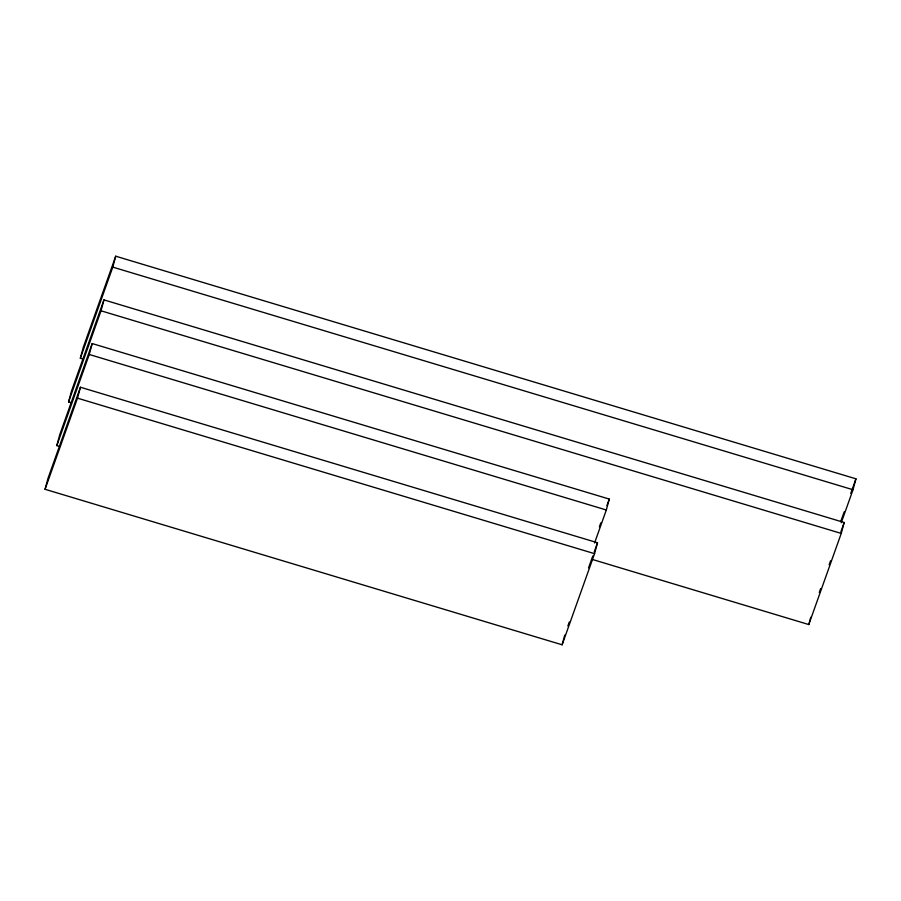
<?xml version="1.0" encoding="UTF-8"?>
<svg xmlns="http://www.w3.org/2000/svg" width="901" height="901" viewBox="0 0 901 901"><rect width="100%" height="100%" fill="white"/><g stroke="black" fill="none" stroke-linecap="round" stroke-linejoin="round"><path stroke-width="1.35" d="M45.05 489.288L47.99 478.363L80.437 387.239L597.509 542.751L594.57 553.676L562.123 644.801L45.05 489.288L77.497 398.163L80.437 387.239M59.511 446.423L56.808 445.612L59.759 434.687L92.206 343.563L609.267 499.075L606.328 509.989L594.57 543.01M71.269 402.736L68.577 401.925L71.517 391.011L103.964 299.887L844.192 522.501L841.241 533.426L808.794 624.551L592.115 559.386M83.027 359.06L80.335 358.249L83.275 347.324L115.722 256.199L855.95 478.825L853.01 489.75L841.252 522.76M56.808 445.612L89.255 354.487L92.206 343.563M68.577 401.925L101.025 310.8L103.964 299.887M80.335 358.249L112.783 267.124L115.722 256.199M562.123 644.801L564.736 635.092M808.794 624.551L810.754 617.275M599.39 526.803L600.809 522.839M606.914 505.675L609.267 499.075M567.878 625.958L569.286 621.994M588.567 567.844L592.802 555.962M594.21 551.998L597.509 542.751M840.903 521.082L844.192 511.847M850.781 493.354L855.95 478.825M819.268 592.498L820.676 588.533M829.134 564.769L830.553 560.805M840.892 531.748L844.192 522.501M112.783 267.124L853.01 489.75M101.025 310.8L841.241 533.426M89.255 354.487L606.328 509.989M77.497 398.163L594.57 553.676"/></g></svg>
